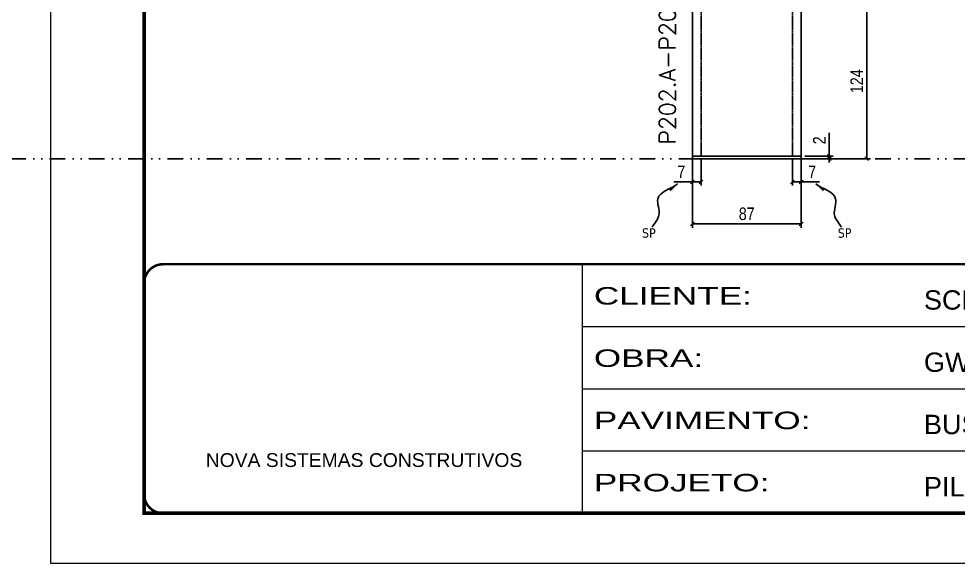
# Model space of a CAD drawing. Extents: x 13379 to 23315, y 867 to 16997.
# Drawn here: x 14361 to 15112, y 8907 to 9343 of the extents above; entities that cross this region are included whole.
import ezdxf

# ---------------------------------------------------------------- set-up
doc = ezdxf.new("R2010")
doc.units = 0
for name, pattern in [('CONTINUO', [0]), ('DASHED', [0.75, 0.5, -0.25]), ('DIVIDE2', [0.625, 0.25, -0.125, 0, -0.125, 0, -0.125]), ('HIDDEN', [0.375, 0.25, -0.125])]:
    doc.linetypes.add(name, pattern=pattern)
for name, color, linetype in [('COTA', 241, 'Continuous'), ('Nível', 160, 'Continuous'), ('Painéis', 200, 'Continuous'), ('Sarrafo de Pressão', 42, 'HIDDEN'), ('texto', 7, 'Continuous')]:
    doc.layers.add(name, color=color, linetype=linetype)
for name, color, linetype, lineweight in [('Folhas', 255, 'Continuous', 9), ('SARRAFO DE PRESSAO', 251, 'DASHED', 9), ('Texto Seção', 7, 'Continuous', 15)]:
    doc.layers.add(name, color=color, linetype=linetype, lineweight=lineweight)
doc.styles.add('ARIAL', font='arial.ttf')
doc.styles.add('COTA TECNICA', font='techl___.ttf', dxfattribs={"height": 10})
doc.styles.add('COTA TECNICA-50', font='techl___.ttf', dxfattribs={"height": 10})
doc.styles.add('REGUA-120', font='ROMANS.shx', dxfattribs={"height": 15})
doc.styles.get("Standard").update_dxf_attribs({"font": 'arial.ttf'})
doc.styles.add('Tecnologia', font='')
doc.styles.get('Tecnologia').set_extended_font_data('Forgotten Futurist')
doc.dimstyles.new('COTA PAINEL-50', dxfattribs={"dimtxt": 10, "dimasz": 3, "dimexe": 3, "dimexo": 3, "dimgap": 3, "dimtad": 1, "dimdec": 1, "dimzin": 12, "dimdsep": 46, "dimtxsty": 'COTA TECNICA-50', "dimblk1": 'OBLIQUE', "dimblk2": 'OBLIQUE', "dimsah": 1, "dimcen": 0.9, "dimclrd": 4, "dimclre": 4, "dimclrt": 240, "dimadec": 1, "dimazin": 3, "dimtfac": 1, "dimtdec": 1, "dimtmove": 0, "dimatfit": 3, "dimfxl": 1, "dimtolj": 1, "dimtzin": 12, "dimarcsym": 0})
doc.dimstyles.new('PAINEL', dxfattribs={"dimtxt": 10, "dimasz": 3, "dimexe": 3, "dimexo": 3, "dimgap": 3, "dimtad": 1, "dimdec": 1, "dimzin": 12, "dimdsep": 46, "dimtxsty": 'COTA TECNICA', "dimblk1": 'OBLIQUE', "dimblk2": 'OBLIQUE', "dimsah": 1, "dimcen": 0.9, "dimclrd": 4, "dimclre": 4, "dimclrt": 240, "dimadec": 1, "dimazin": 3, "dimtfac": 1, "dimtdec": 1, "dimtmove": 0, "dimatfit": 3, "dimfxl": 1, "dimtolj": 1, "dimtzin": 12, "dimarcsym": 0})
doc.dimstyles.get("Standard").update_dxf_attribs({"dimtxt": 0.18, "dimasz": 0.18, "dimexe": 0.18, "dimexo": 0.0625, "dimgap": 0.09, "dimtad": 0, "dimtih": 1, "dimtoh": 1, "dimdec": 4, "dimzin": 0, "dimdsep": 46, "dimtxsty": 'Standard', "dimcen": 0.09, "dimadec": 0, "dimazin": 0, "dimtfac": 1, "dimtdec": 4, "dimtofl": 0, "dimtmove": 0, "dimatfit": 3, "dimfxl": 1, "dimtolj": 1, "dimtzin": 0, "dimarcsym": 0})

# ---------------------------------------------------------------- blocks, each defined once
blk = doc.blocks.new('9999999999')
at = {"color": 30, "linetype": 'CONTINUO'}
for p, q in [((98564.56, 34230.21), (98564.56, 34429.45)), ((98564.56, 34379.64), (99583.98, 34379.64)), ((98564.56, 34329.83), (99487.98, 34329.83)), ((98564.56, 34280.02), (99487.98, 34280.02))]:
    blk.add_line(p, q, dxfattribs=at)
at = {"color": 30, "linetype": 'CONTINUO', "const_width": 2}
blk.add_lwpolyline([(99583.98, 34230.21), (99583.98, 34414.45, 0.414214), (99568.98, 34429.45), (98228.98, 34429.45, 0.414214), (98213.98, 34414.45), (98213.98, 34245.21, 0.414214), (98228.98, 34230.21), (99583.98, 34230.21)], format="xyb", dxfattribs=at)
at = {"layer": 'Folhas'}
blk.add_lwpolyline([(98138.98, 34190.21), (99623.98, 34190.21), (99623.98, 35240.21), (98138.98, 35240.21)], close=True, dxfattribs=at)
at = {"layer": 'Folhas', "color": 30, "const_width": 3}
blk.add_lwpolyline([(98213.98, 34230.21), (99583.98, 34230.21), (99583.98, 35200.21), (98213.98, 35200.21)], close=True, dxfattribs=at)
at = {"color": 7, "linetype": 'Continuous', "ltscale": 5, "style": 'ARIAL'}
for s, height, p in [('SCHWARTZ', 15.483, (98837.68, 34393.13)), ('GWT', 15.483, (98837.68, 34343.32)), ('BUSINESS CENTER E LAZER', 15.4829, (98837.68, 34293.51)), ('NOVA SISTEMAS CONSTRUTIVOS', 11.0592, (98263.19, 34267.21)), ('PILARES', 15.483, (98837.68, 34243.7))]:
    blk.add_text(s, height=height, dxfattribs=at).set_placement(p)
at = {"layer": 'Folhas', "color": 7, "style": 'Tecnologia', "width": 1.5}
for s, p in [('CLIENTE:', (98573.65, 34397.17)), ('OBRA:', (98573.65, 34347.31)), ('PAVIMENTO:', (98573.65, 34297.5)), ('PROJETO:', (98573.65, 34247.69))]:
    blk.add_text(s, height=14, dxfattribs=at).set_placement(p)
blk = doc.blocks.new('_Oblique')
at = {"color": 0, "linetype": 'ByBlock', "lineweight": -2}
blk.add_line((-0.5, -0.5), (0.5, 0.5), dxfattribs=at)
blk = doc.blocks.new('*D800')
at = {"layer": 'COTA', "color": 4, "lineweight": -2, "transparency": 16777216}
for p, q in [((14899.46, 9229.72), (14899.46, 9175.54)), ((14986.46, 9229.72), (14986.46, 9175.54)), ((14899.46, 9178.54), (14986.46, 9178.54))]:
    blk.add_line(p, q, dxfattribs=at)
at = {"layer": 'Defpoints', "color": 0, "transparency": 16777216}
for p in [(14899.46, 9232.72), (14986.46, 9232.72), (14986.46, 9178.54)]:
    blk.add_point(p, dxfattribs=at)
at = {"layer": 'COTA', "color": 4, "lineweight": -2, "transparency": 16777216, "xscale": 3, "yscale": 3, "zscale": 3, "rotation": 180}
blk.add_blockref('_Oblique', (14899.46, 9178.54), dxfattribs=at)
at = {"layer": 'COTA', "color": 4, "lineweight": -2, "transparency": 16777216, "xscale": 3, "yscale": 3, "zscale": 3}
blk.add_blockref('_Oblique', (14986.46, 9178.54), dxfattribs=at)
at = {"layer": 'COTA', "color": 240, "transparency": 16777216, "insert": (14942.96, 9186.64), "char_height": 10, "attachment_point": 5, "style": 'COTA TECNICA'}
blk.add_mtext('\\A1;87', dxfattribs=at)
blk = doc.blocks.new('*D801')
at = {"layer": 'COTA', "color": 4, "lineweight": -2, "transparency": 16777216}
for p, q in [((14989.46, 9354.72), (15041.92, 9354.72)), ((15038.92, 9230.72), (15038.92, 9354.72)), ((14989.46, 9230.72), (15041.92, 9230.72))]:
    blk.add_line(p, q, dxfattribs=at)
at = {"layer": 'Defpoints', "color": 0, "transparency": 16777216}
for p in [(14986.46, 9354.72), (15038.92, 9354.72), (14986.46, 9230.72)]:
    blk.add_point(p, dxfattribs=at)
at = {"layer": 'COTA', "color": 4, "lineweight": -2, "transparency": 16777216, "xscale": 3, "yscale": 3, "zscale": 3}
for p, rotation in [((15038.92, 9354.72), 90), ((15038.92, 9230.72), 270)]:
    blk.add_blockref('_Oblique', p, dxfattribs=dict(at, rotation=rotation))
at = {"layer": 'COTA', "color": 240, "transparency": 16777216, "insert": (15030.85, 9292.72), "char_height": 10, "attachment_point": 5, "rotation": 90, "style": 'COTA TECNICA-50'}
blk.add_mtext('\\A1;124', dxfattribs=at)
blk = doc.blocks.new('*D802')
at = {"layer": 'COTA', "color": 4, "lineweight": -2, "transparency": 16777216}
for p, q in [((15008.99, 9232.72), (15008.99, 9251.52)), ((14989.46, 9232.72), (15011.99, 9232.72)), ((14989.46, 9230.72), (15011.99, 9230.72)), ((15008.99, 9230.72), (15008.99, 9232.72)), ((15008.99, 9230.72), (15008.99, 9227.72))]:
    blk.add_line(p, q, dxfattribs=at)
at = {"layer": 'Defpoints', "color": 0, "transparency": 16777216}
for p in [(14986.46, 9232.72), (14986.46, 9230.72), (15008.99, 9230.72)]:
    blk.add_point(p, dxfattribs=at)
at = {"layer": 'COTA', "color": 4, "lineweight": -2, "transparency": 16777216, "xscale": 3, "yscale": 3, "zscale": 3}
for p, rotation in [((15008.99, 9232.72), 270), ((15008.99, 9230.72), 90)]:
    blk.add_blockref('_Oblique', p, dxfattribs=dict(at, rotation=rotation))
at = {"layer": 'COTA', "color": 240, "transparency": 16777216, "insert": (15000.99, 9245.47), "char_height": 10, "attachment_point": 5, "rotation": 90, "style": 'COTA TECNICA-50'}
blk.add_mtext('\\A1;2', dxfattribs=at)
blk = doc.blocks.new('*D803')
at = {"layer": 'COTA', "color": 4, "lineweight": -2, "transparency": 16777216}
for p, q in [((14906.46, 9229.72), (14906.46, 9209.21)), ((14899.46, 9227.72), (14899.46, 9209.21)), ((14899.46, 9212.21), (14884.73, 9212.21)), ((14906.46, 9212.21), (14899.46, 9212.21))]:
    blk.add_line(p, q, dxfattribs=at)
at = {"layer": 'Defpoints', "color": 0, "transparency": 16777216}
for p in [(14899.46, 9230.72), (14906.46, 9232.72), (14899.46, 9212.21)]:
    blk.add_point(p, dxfattribs=at)
at = {"layer": 'COTA', "color": 4, "lineweight": -2, "transparency": 16777216, "xscale": 3, "yscale": 3, "zscale": 3, "rotation": 180}
blk.add_blockref('_Oblique', (14899.46, 9212.21), dxfattribs=at)
at = {"layer": 'COTA', "color": 4, "lineweight": -2, "transparency": 16777216, "xscale": 3, "yscale": 3, "zscale": 3}
blk.add_blockref('_Oblique', (14906.46, 9212.21), dxfattribs=at)
at = {"layer": 'COTA', "color": 240, "transparency": 16777216, "insert": (14890.6, 9220.28), "char_height": 10, "attachment_point": 5, "style": 'COTA TECNICA-50'}
blk.add_mtext('\\A1;7', dxfattribs=at)
blk = doc.blocks.new('*D804')
at = {"layer": 'COTA', "color": 4, "lineweight": -2, "transparency": 16777216}
for p, q in [((14979.46, 9229.72), (14979.46, 9209.21)), ((14986.46, 9227.72), (14986.46, 9209.21)), ((14979.46, 9212.21), (14986.46, 9212.21)), ((14986.46, 9212.21), (15001.19, 9212.21))]:
    blk.add_line(p, q, dxfattribs=at)
at = {"layer": 'Defpoints', "color": 0, "transparency": 16777216}
for p in [(14979.46, 9232.72), (14986.46, 9230.72), (14986.46, 9212.21)]:
    blk.add_point(p, dxfattribs=at)
at = {"layer": 'COTA', "color": 4, "lineweight": -2, "transparency": 16777216, "xscale": 3, "yscale": 3, "zscale": 3, "rotation": 180}
blk.add_blockref('_Oblique', (14979.46, 9212.21), dxfattribs=at)
at = {"layer": 'COTA', "color": 4, "lineweight": -2, "transparency": 16777216, "xscale": 3, "yscale": 3, "zscale": 3}
blk.add_blockref('_Oblique', (14986.46, 9212.21), dxfattribs=at)
at = {"layer": 'COTA', "color": 240, "transparency": 16777216, "insert": (14995.33, 9220.28), "char_height": 10, "attachment_point": 5, "style": 'COTA TECNICA-50'}
blk.add_mtext('\\A1;7', dxfattribs=at)

msp = doc.modelspace()

# ---------------------------------------------------------------- linework, layer by layer
at = {"layer": 'Nível', "color": 4, "linetype": 'DIVIDE2', "ltscale": 50}
msp.add_line((13378.94, 9230.72), (17469.5, 9230.72), dxfattribs=at)
at = {"layer": 'Painéis'}
for points in [[(14899.46, 9232.72), (14986.46, 9232.72), (14986.46, 9354.72), (14899.46, 9354.72)], [(14899.46, 9232.72), (14986.46, 9232.72), (14986.46, 9230.72), (14899.46, 9230.72)]]:
    msp.add_lwpolyline(points, close=True, dxfattribs=at)
at = {"layer": 'Sarrafo de Pressão'}
for p, q in [((14906.46, 9232.72), (14906.46, 9354.72)), ((14979.46, 9232.72), (14979.46, 9354.72))]:
    msp.add_line(p, q, dxfattribs=at)

# ---------------------------------------------------------------- block references
at = {"layer": 'SARRAFO DE PRESSAO', "color": 6, "linetype": 'ByBlock'}
msp.add_blockref('9999999999', (-83752.98, -25283.14), dxfattribs=at)

# ---------------------------------------------------------------- texts
at = {"layer": 'texto', "color": 0, "char_height": 7.5, "attachment_point": 5}
for insert in [(14864.68, 9171.23), (15021.24, 9171.23)]:
    msp.add_mtext('{\\fTahoma|b0|i0|c0|p34;\\C4;SP}', dxfattribs=dict(at, insert=insert))
at = {"layer": 'Texto Seção', "insert": (14885.99, 9241.97), "char_height": 13, "width": 285.3299, "attachment_point": 7, "rotation": 90, "style": 'REGUA-120'}
msp.add_mtext('P202.A-P203.A-P204.A-P205.A', dxfattribs=at)

# ---------------------------------------------------------------- dimensions: what is measured, and where the dimension line sits
at = {"layer": 'COTA'}
for base, p1, p2, angle, picture, middle in [((15038.92, 9354.72), (14986.46, 9230.72), (14986.46, 9354.72), 90, '*D801', (15030.85, 9292.72)), ((14899.46, 9212.21), (14906.46, 9232.72), (14899.46, 9230.72), 180, '*D803', (14890.6, 9220.28))]:
    dim = msp.add_linear_dim(base=base, p1=p1, p2=p2, angle=angle, dimstyle='COTA PAINEL-50', dxfattribs=at)
    dim.commit()
    dim.dimension.update_dxf_attribs({"geometry": picture, "text_midpoint": middle})
dim = msp.add_linear_dim(base=(15008.99, 9230.72), p1=(14986.46, 9232.72), p2=(14986.46, 9230.72), angle=90, dimstyle='COTA PAINEL-50', dxfattribs=at)
dim.commit()
dim.dimension.update_dxf_attribs({"geometry": '*D802', "text_midpoint": (15008.99, 9245.47), "dimtype": 160})
dim = msp.add_linear_dim(base=(14986.46, 9178.54), p1=(14899.46, 9232.72), p2=(14986.46, 9232.72), dimstyle='PAINEL', override={"dimarcsym": 2}, dxfattribs=at)
dim.commit()
dim.dimension.update_dxf_attribs({"geometry": '*D800', "text_midpoint": (14942.96, 9186.64)})
dim = msp.add_linear_dim(base=(14986.46, 9212.21), p1=(14979.46, 9232.72), p2=(14986.46, 9230.72), dimstyle='COTA PAINEL-50', dxfattribs=at)
dim.commit()
dim.dimension.update_dxf_attribs({"geometry": '*D804', "text_midpoint": (14995.33, 9220.28)})

# ---------------------------------------------------------------- leaders
at = {"layer": 'COTA', "path_type": 1}
for points in [[(14887.63, 9210.54), (14871.85, 9198.7), (14872.77, 9185.7), (14867.22, 9175.92)], [(14998.29, 9210.54), (15014.08, 9198.7), (15013.15, 9185.7), (15018.7, 9175.92)]]:
    msp.add_leader(points, dimstyle='Standard', override={"dimasz": 8}, dxfattribs=at)

doc.saveas('drawing.dxf')
